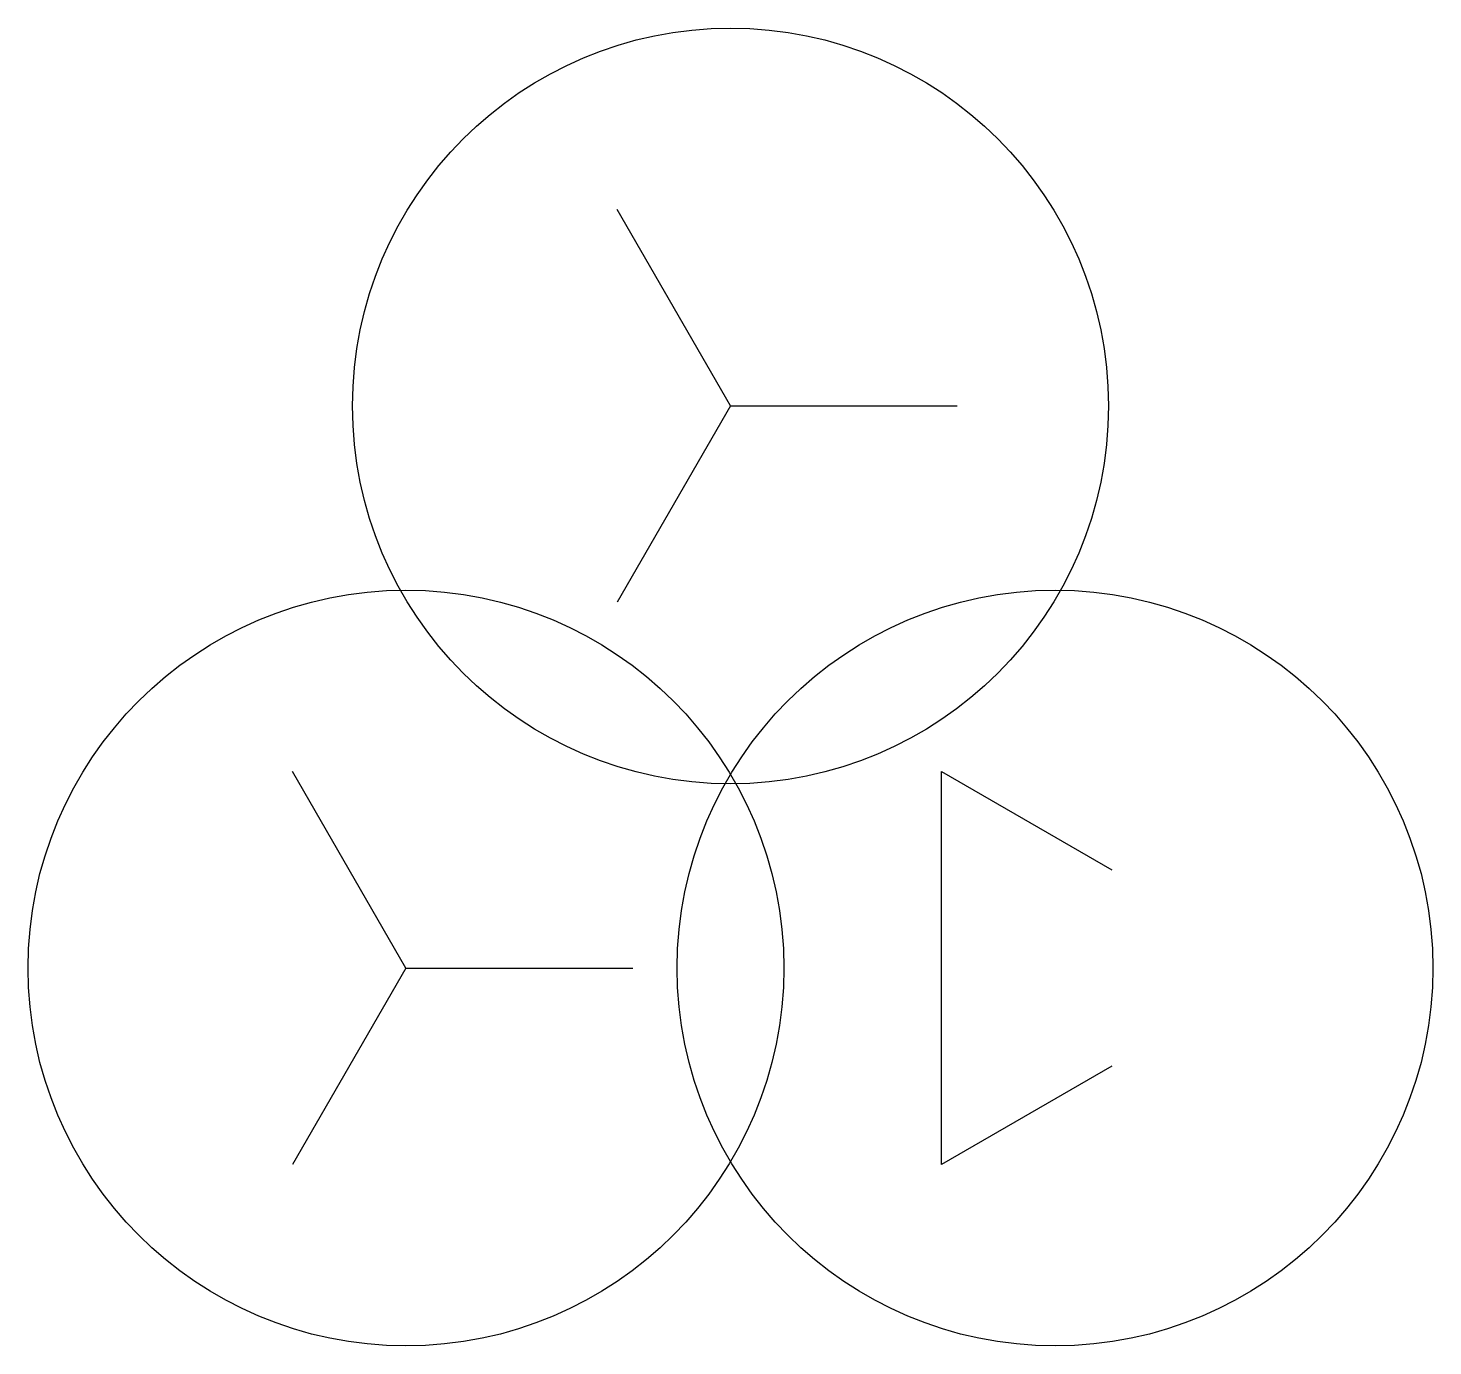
# Model space of a CAD drawing. Header units: millimetres. Extents: x -13.9 to 13.9, y -26.2 to 0.
import ezdxf

# ---------------------------------------------------------------- set-up
doc = ezdxf.new("R2010")
doc.units = ezdxf.units.MM
doc.layers.add('元件', color=4, linetype='Continuous')

msp = doc.modelspace()

# ---------------------------------------------------------------- linework, layer by layer
at = {"layer": '元件'}
for p, q in [((0, -7.5), (-2.25, -3.603)), ((0, -7.5), (-2.25, -11.397)), ((0, -7.5), (4.5, -7.5)), ((-6.441, -18.656), (-8.691, -14.758)), ((-6.441, -18.656), (-8.691, -22.553)), ((-6.441, -18.656), (-1.941, -18.656))]:
    msp.add_line(p, q, dxfattribs=at)
msp.add_lwpolyline([(7.566, -20.604), (4.191, -22.553), (4.191, -14.758), (7.566, -16.707)], dxfattribs=at)
for centre in [(0, -7.5), (-6.441, -18.656), (6.441, -18.656)]:
    msp.add_circle(centre, 7.5, dxfattribs=at)

doc.saveas('drawing.dxf')
